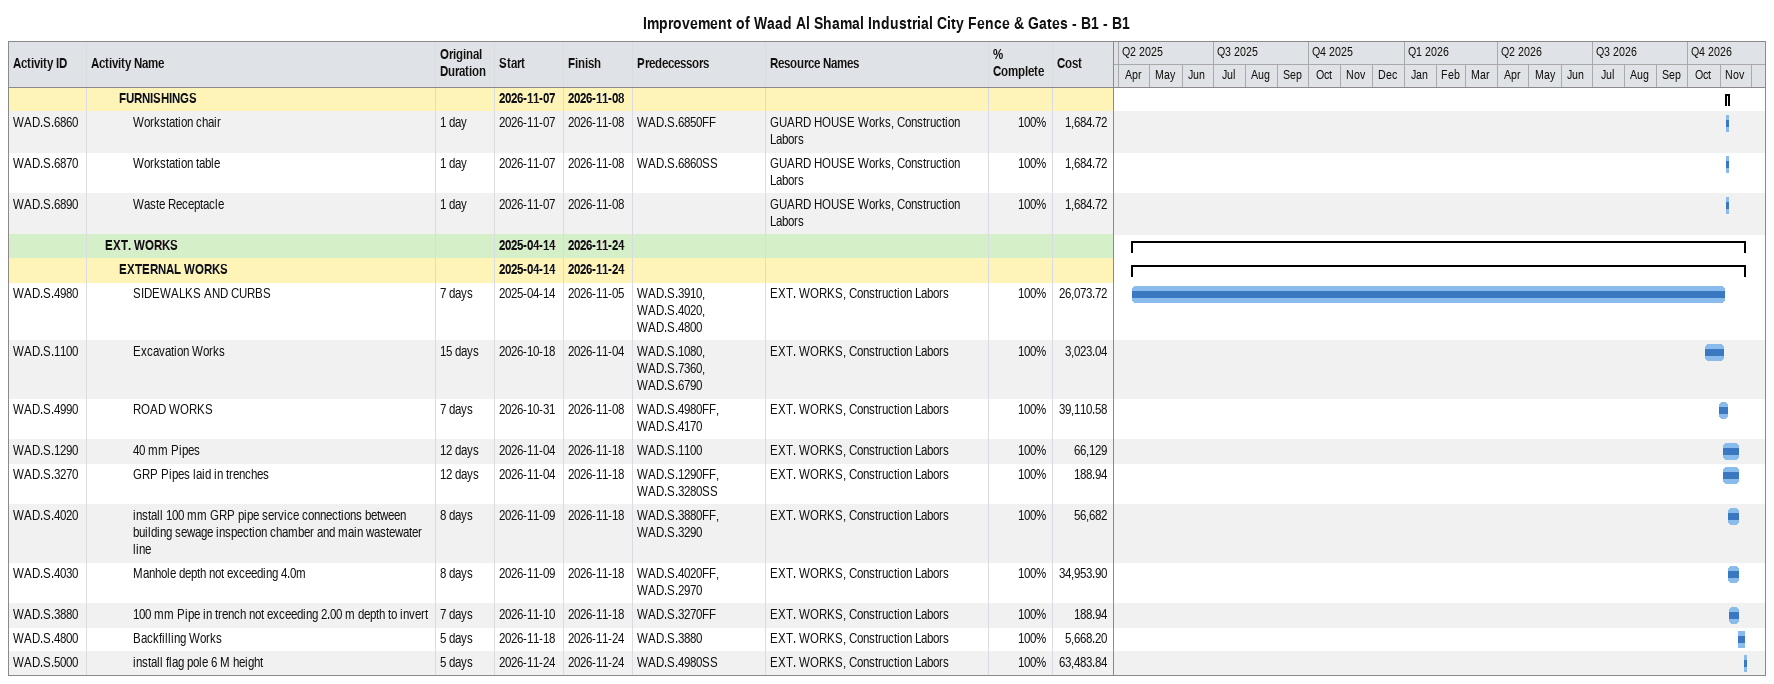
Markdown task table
Improvement of Waad Al Shamal Industrial City Fence & Gates - B1 - B1

| ID | Level | Task | Original duration | Start | Finish | Predecessors | Resources | % complete | Cost |
|---|---|---|---|---|---|---|---|---|---|
|  | 3 | **FURNISHINGS** |  | 2026-11-07 | 2026-11-08 |  |  |  |  |
| WAD.S.6860 | 4 | Workstation chair | 1d | 2026-11-07 | 2026-11-08 | WAD.S.6850FF | GUARD HOUSE Works, Construction Labors | 100 | 1684.72 |
| WAD.S.6870 | 4 | Workstation table | 1d | 2026-11-07 | 2026-11-08 | WAD.S.6860SS | GUARD HOUSE Works, Construction Labors | 100 | 1684.72 |
| WAD.S.6890 | 4 | Waste Receptacle | 1d | 2026-11-07 | 2026-11-08 |  | GUARD HOUSE Works, Construction Labors | 100 | 1684.72 |
|  | 2 | **EXT. WORKS** |  | 2025-04-14 | 2026-11-24 |  |  |  |  |
|  | 3 | **EXTERNAL WORKS** |  | 2025-04-14 | 2026-11-24 |  |  |  |  |
| WAD.S.4980 | 4 | SIDEWALKS AND CURBS | 7d | 2025-04-14 | 2026-11-05 | WAD.S.3910, WAD.S.4020, WAD.S.4800 | EXT. WORKS, Construction Labors | 100 | 26073.72 |
| WAD.S.1100 | 4 | Excavation Works | 15d | 2026-10-18 | 2026-11-04 | WAD.S.1080, WAD.S.7360, WAD.S.6790 | EXT. WORKS, Construction Labors | 100 | 3023.04 |
| WAD.S.4990 | 4 | ROAD WORKS | 7d | 2026-10-31 | 2026-11-08 | WAD.S.4980FF, WAD.S.4170 | EXT. WORKS, Construction Labors | 100 | 39110.58 |
| WAD.S.1290 | 4 | 40 mm Pipes | 12d | 2026-11-04 | 2026-11-18 | WAD.S.1100 | EXT. WORKS, Construction Labors | 100 | 66129 |
| WAD.S.3270 | 4 | GRP Pipes laid in trenches | 12d | 2026-11-04 | 2026-11-18 | WAD.S.1290FF, WAD.S.3280SS | EXT. WORKS, Construction Labors | 100 | 188.94 |
| WAD.S.4020 | 4 | install 100 mm GRP pipe service connections between building sewage inspection chamber and main wastewater line | 8d | 2026-11-09 | 2026-11-18 | WAD.S.3880FF, WAD.S.3290 | EXT. WORKS, Construction Labors | 100 | 56682 |
| WAD.S.4030 | 4 | Manhole depth not exceeding 4.0m | 8d | 2026-11-09 | 2026-11-18 | WAD.S.4020FF, WAD.S.2970 | EXT. WORKS, Construction Labors | 100 | 34953.90 |
| WAD.S.3880 | 4 | 100 mm Pipe in trench not exceeding 2.00 m depth to invert | 7d | 2026-11-10 | 2026-11-18 | WAD.S.3270FF | EXT. WORKS, Construction Labors | 100 | 188.94 |
| WAD.S.4800 | 4 | Backfilling Works | 5d | 2026-11-18 | 2026-11-24 | WAD.S.3880 | EXT. WORKS, Construction Labors | 100 | 5668.20 |
| WAD.S.5000 | 4 | install flag pole 6 M height | 5d | 2026-11-24 | 2026-11-24 | WAD.S.4980SS | EXT. WORKS, Construction Labors | 100 | 63483.84 |
